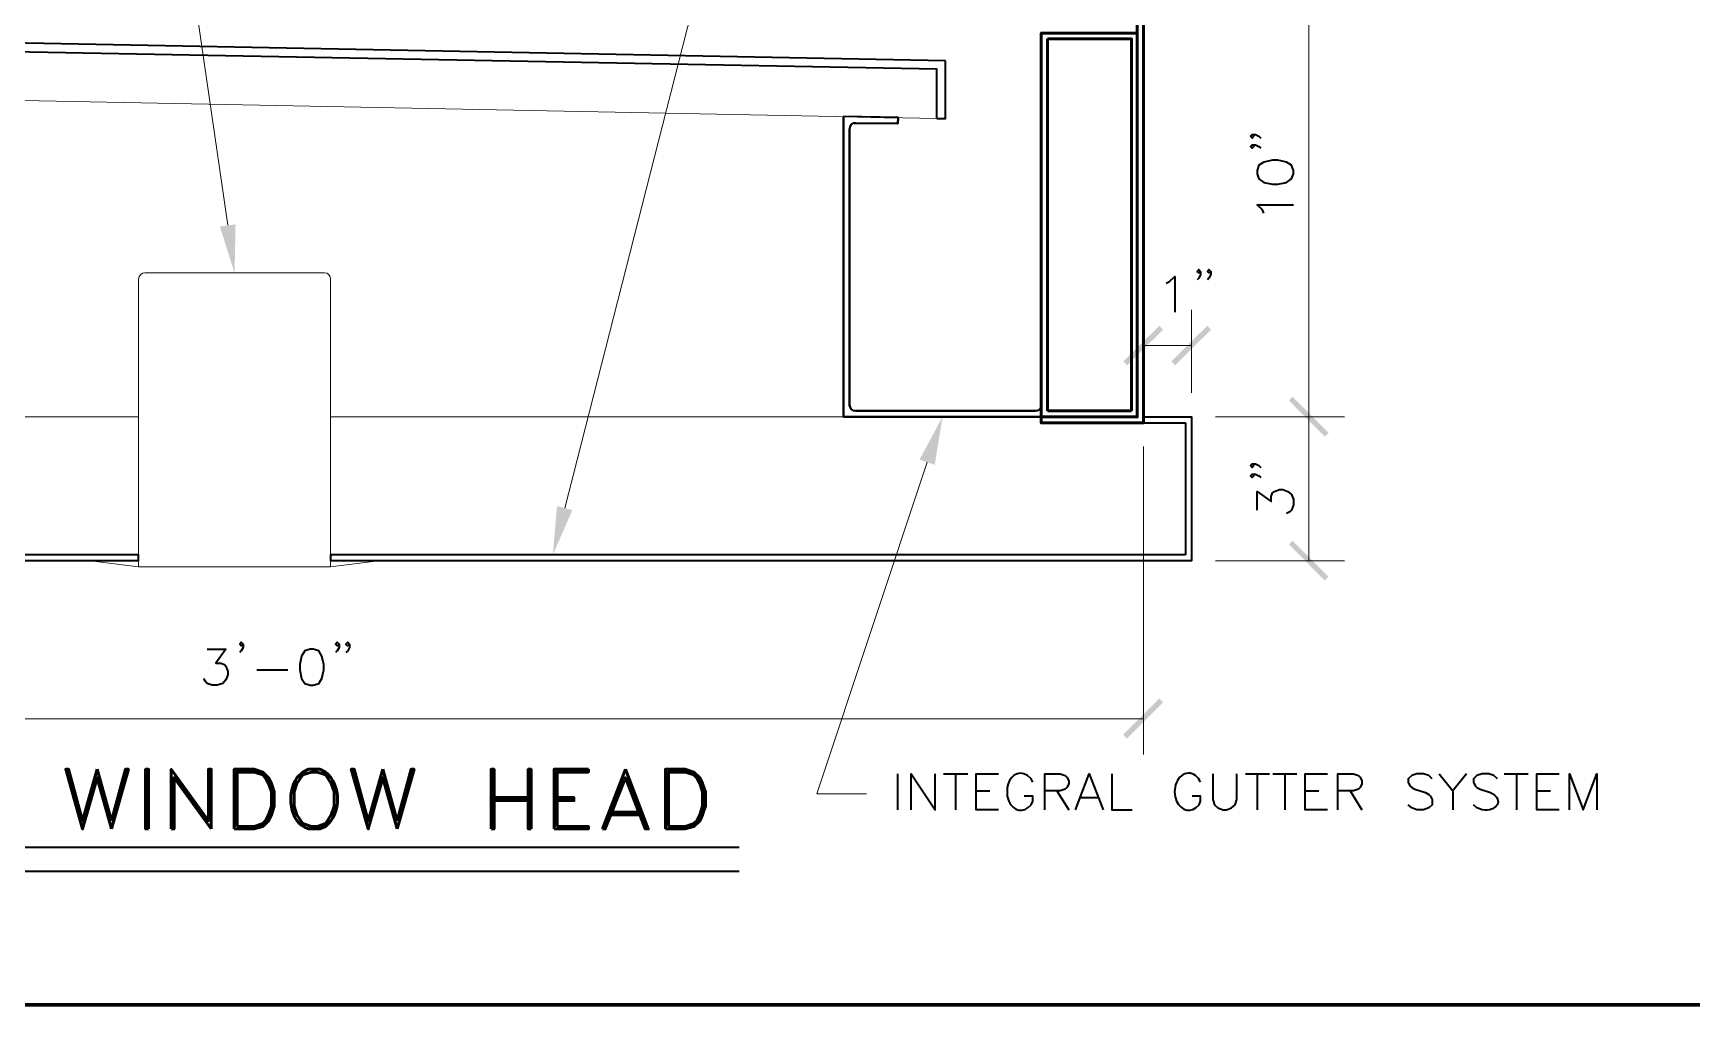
# Model space of a CAD drawing. Header units: inches. Extents: x 5 to 516, y -193 to 129.
# Drawn here: x 87.73 to 93.49, y -169.69 to -166.32 of the extents above; entities that cross this region are included whole.
import ezdxf

# ---------------------------------------------------------------- set-up
doc = ezdxf.new("R2010")
doc.units = ezdxf.units.IN
doc.header["$MEASUREMENT"] = 0
doc.layers.add('PDF8_Geometry', color=7, linetype='Continuous')
doc.layers.add('PDF8_Solid Fills', color=7, linetype='Continuous')

msp = doc.modelspace()

# ---------------------------------------------------------------- hatches: boundary and pattern name
at = {"layer": 'PDF8_Solid Fills', "transparency": 33554559}
for points in [[(91.6521823, -167.3457805), (91.6388489, -167.3324472), (91.5132939, -167.4568922), (91.5266267, -167.470225)], [(92.2266277, -167.7046713), (92.1010716, -167.579114), (92.0888499, -167.592449), (92.2132943, -167.7180046)], [(91.5132934, -168.7535588), (91.5266267, -168.7668921), (91.652184, -168.641336), (91.6388489, -168.6280032)]]:
    msp.add_hatch(color=256, dxfattribs=at).paths.add_polyline_path(points)

# ---------------------------------------------------------------- linework, layer by layer
at = {"layer": 'PDF8_Geometry', "lineweight": 15}
for points in [[(88.4032942, -166.9835595), (87.9121831, -163.6057815), (90.2544055, -163.6057815)], [(89.573293, -167.9668924), (90.5499598, -164.1391144), (91.1888487, -164.1391144)], [(92.1577388, -165.9613361), (92.1577388, -167.649114), (92.1577388, -168.149114)], [(90.8655159, -166.6124476), (85.9232932, -166.5146698)], [(88.0932944, -167.1702253), (88.0932944, -168.1702254), (87.9266277, -168.1491143)], [(88.0932946, -167.1702251), (88.0955169, -167.1624473), (88.0999613, -167.1557806), (88.106628, -167.1502251), (88.1144058, -167.1491139), (88.7388503, -167.1491139)], [(88.7599611, -168.1702254), (88.7599611, -167.1702253), (88.75885, -167.1624476), (88.7544055, -167.1557809), (88.7477389, -167.1502253), (88.73885, -167.1491142)], [(91.5832939, -167.5757814), (91.5832939, -167.2768925)], [(91.7499606, -167.5657806), (91.7499606, -167.2768917)], [(91.5832939, -167.4013361), (91.7499606, -167.4013361)], [(85.8955154, -167.649114), (88.0932934, -167.649114)], [(88.7599611, -167.649114), (90.5421834, -167.649114)], [(91.5832939, -167.7524488), (91.5832939, -168.8224488)], [(90.8321839, -167.8068921), (90.4488505, -168.9591145), (90.6210728, -168.9591145)], [(88.9266278, -168.149114), (88.7599611, -168.1702251), (88.0932944, -168.1702251)], [(91.8332939, -168.149114), (92.2821829, -168.149114)], [(91.5832939, -168.6980032), (85.5621821, -168.6980032), (85.1032931, -168.6980032)]]:
    msp.add_lwpolyline(points, dxfattribs=at)
at = {"layer": 'PDF8_Geometry', "lineweight": 50}
for points in [[(91.5832939, -167.649114), (91.5832939, -167.6702251), (91.2288495, -167.6702251), (91.2288495, -167.649114), (91.5621828, -167.649114), (91.5621828, -166.0024472), (91.0832939, -166.0024472), (91.0832939, -165.9824472), (91.5832939, -165.9824472), (91.5832939, -167.6702251)], [(91.5621825, -167.6280029), (91.5621825, -167.649114), (91.5621825, -166.3157805), (91.2288492, -166.3157805), (91.2288492, -167.649114), (91.5621825, -167.649114)], [(91.2499606, -166.335782), (91.2499606, -167.6280043)], [(91.2499611, -166.335782), (91.5421834, -166.335782), (91.5421834, -167.6280043)], [(91.5421834, -167.6280026), (91.2499611, -167.6280026)], [(87.9988499, -169.081338), (87.9488499, -168.9035602), (87.8988499, -169.081338), (87.839961, -168.8735602), (87.849961, -168.8735602), (87.8988499, -169.0524491), (87.9488499, -168.8735602)], [(87.948849, -168.8735584), (87.998849, -169.0524473)], [(87.9988491, -169.0813362), (88.057738, -168.8735584), (88.047738, -168.8735584), (87.9988491, -169.0524473)], [(88.3455165, -169.0813362), (88.3455165, -168.8735584), (88.3355165, -168.8735584), (88.3355165, -169.0524473), (88.2066276, -168.8735584), (88.2066276, -169.0813362)], [(88.3455172, -169.0813384), (88.2166283, -168.9035606), (88.2166283, -169.0813384), (88.2066283, -169.0813384)], [(88.742183, -168.8835584), (88.7232942, -168.8735584), (88.6832941, -168.8735584), (88.6632941, -168.8835584), (88.6432941, -168.9035584)], [(88.9910714, -169.081338), (88.9410714, -168.9035602), (88.8910714, -169.081338), (88.8321825, -168.8735602), (88.8421825, -168.8735602), (88.8910714, -169.0524491), (88.9410714, -168.8735602)], [(88.9410705, -168.8735584), (88.9910705, -169.0524473)], [(88.9910729, -169.0813362), (89.0499617, -168.8735584), (89.0399617, -168.8735584), (88.9910729, -169.0524473)], [(89.6555156, -168.8735584), (89.5366267, -168.8735584), (89.5366267, -169.0813362)], [(89.6555164, -168.8735592), (89.6555164, -168.8835592), (89.5466275, -168.8835592), (89.5466275, -169.0724481)], [(89.7844046, -168.8735584), (89.7044046, -169.0813362)], [(89.7844046, -168.8735606), (89.8632935, -169.0813384), (89.8532935, -169.0813384), (89.7844046, -168.9035606), (89.7144046, -169.0813384), (89.7044046, -169.0813384)], [(89.3277395, -168.972449), (89.4466284, -168.972449)], [(89.5466275, -168.972449), (89.6055164, -168.972449), (89.6055164, -168.982449), (89.5466275, -168.982449)], [(89.3277395, -168.9824474), (89.4466284, -168.9824474)], [(89.7244048, -169.0324488), (89.8432937, -169.0324488)], [(89.7344055, -169.0224481), (89.8344055, -169.0224481)], [(88.6832941, -169.0813362), (88.7232942, -169.0813362), (88.742183, -169.0724473)], [(89.5466275, -169.0724472), (89.6555164, -169.0724472), (89.6555164, -169.0813361), (89.5366275, -169.0813361)]]:
    msp.add_lwpolyline(points, dxfattribs=at)
at = {"layer": 'PDF8_Geometry', "lineweight": 35}
for points in [[(90.8955158, -166.4124489), (85.8955154, -166.3157823)], [(90.8655159, -166.6124478), (90.8655159, -166.4413367), (85.9232932, -166.3480033)], [(90.8655159, -166.6124476), (90.8955159, -166.6124476), (90.8955159, -166.4124476)], [(90.7310713, -166.6102255), (90.5421824, -166.605781)], [(90.7310725, -166.6102269), (90.7299613, -166.6302269), (90.5844058, -166.6280047), (90.7299613, -166.6302269), (90.7310725, -166.6091158), (90.5421835, -166.6057825)], [(91.9610722, -166.6680032), (91.9666277, -166.6735587), (91.9610722, -166.6802254), (91.9555166, -166.6735587), (91.9610722, -166.6680032), (91.9732944, -166.6680032), (91.9844055, -166.6735587), (91.9910722, -166.6802254)], [(91.9610722, -166.7035595), (91.9666277, -166.7102262), (91.9610722, -166.7157818), (91.9555166, -166.7102262), (91.9610722, -166.7035595), (91.9732944, -166.7035595), (91.9844055, -166.7102262), (91.9910722, -166.7157818)], [(92.0021828, -166.9413367), (91.9966272, -166.9302256), (91.9788494, -166.9124478), (92.104405, -166.9124478)], [(91.662183, -167.1846703), (91.6744052, -167.1791148), (91.692183, -167.161337), (91.692183, -167.2857814)], [(91.7821827, -167.1435597), (91.775516, -167.1491153), (91.7699604, -167.1435597), (91.775516, -167.1368931), (91.7821827, -167.1435597), (91.7821827, -167.1546709), (91.775516, -167.1668931), (91.7699604, -167.1724486)], [(91.817739, -167.1435597), (91.8110724, -167.1491153), (91.8055168, -167.1435597), (91.8110724, -167.1368931), (91.817739, -167.1435597), (91.817739, -167.1546709), (91.8110724, -167.1668931), (91.8055168, -167.1724486)], [(91.5832939, -167.649114), (91.7499606, -167.649114), (91.7499606, -168.149114), (88.7599602, -168.149114)], [(91.2288492, -167.6491143), (91.2288492, -167.6702254), (91.7299603, -167.6702254)], [(91.7299614, -167.6702254), (91.7299614, -168.1291143)], [(91.9610722, -167.8124486), (91.9666277, -167.8180042), (91.9610722, -167.8246708), (91.9555166, -167.8180042), (91.9610722, -167.8124486), (91.9732944, -167.8124486), (91.9844055, -167.8180042), (91.9910722, -167.8246708)], [(91.9610722, -167.848005), (91.9666277, -167.8535605), (91.9610722, -167.8602272), (91.9555166, -167.8535605), (91.9610722, -167.848005), (91.9732944, -167.848005), (91.9844055, -167.8535605), (91.9910722, -167.8602272)], [(91.9788492, -167.9735588), (91.9788492, -167.9080033), (92.026627, -167.9435588), (92.026627, -167.925781), (92.0321826, -167.9135588), (92.0388492, -167.9080033), (92.056627, -167.9013366), (92.0677381, -167.9013366), (92.0855159, -167.9080033), (92.0977381, -167.9191144), (92.1044048, -167.9368921), (92.1044048, -167.9546699), (92.0977381, -167.9735588), (92.0921826, -167.9791144), (92.0799604, -167.9846699)], [(88.0932944, -168.1491148), (88.0932944, -168.1291148), (85.103294, -168.1291148)], [(88.0932944, -168.149114), (85.103294, -168.149114)], [(91.7299614, -168.1291148), (88.7599611, -168.1291148), (88.7599611, -168.1491148)], [(88.3310715, -168.4568917), (88.3966271, -168.4568917), (88.3610715, -168.5046695), (88.3788493, -168.5046695), (88.3910715, -168.5102251), (88.3966271, -168.5157806), (88.4032938, -168.5335584), (88.4032938, -168.5457806), (88.3966271, -168.5635584), (88.385516, -168.5757806), (88.3666271, -168.5813362), (88.3488493, -168.5813362), (88.3310715, -168.5757806), (88.325516, -168.569114), (88.3199604, -168.5580029)], [(88.4566276, -168.4391147), (88.449961, -168.4446702), (88.4444054, -168.4391147), (88.449961, -168.432448), (88.4566276, -168.4391147), (88.4566276, -168.4502258), (88.449961, -168.462448), (88.4444054, -168.4680036)], [(88.789961, -168.4391147), (88.7832943, -168.4446702), (88.7777388, -168.4391147), (88.7832943, -168.432448), (88.789961, -168.4391147), (88.789961, -168.4502258), (88.7832943, -168.462448), (88.7777388, -168.4680036)], [(88.8255151, -168.4391147), (88.8199596, -168.4446702), (88.8132929, -168.4391147), (88.8199596, -168.432448), (88.8255151, -168.4391147), (88.8255151, -168.4502258), (88.8199596, -168.462448), (88.8132929, -168.4680036)], [(88.5044046, -168.5280045), (88.6110713, -168.5280045)], [(90.7288491, -168.8891156), (90.7288491, -169.0146712)], [(90.7766284, -169.0146717), (90.7766284, -168.8891162), (90.8599617, -169.0146717), (90.8599617, -168.8891162)], [(90.8888494, -168.8891156), (90.9732939, -168.8891156)], [(90.9310722, -168.8891156), (90.9310722, -169.0146712)], [(91.0799605, -169.0146717), (91.0021827, -169.0146717), (91.0021827, -168.8891162), (91.0799605, -168.8891162)], [(91.1988493, -168.9191155), (91.1932937, -168.9068933), (91.1810715, -168.8957822)], [(91.241072, -169.0146717), (91.241072, -168.8891162), (91.2944054, -168.8891162), (91.3121832, -168.8957828), (91.3177387, -168.9013384), (91.3244054, -168.9135606), (91.3244054, -168.9246717), (91.3177387, -168.9368939), (91.3121832, -168.9424495), (91.2944054, -168.9491162), (91.241072, -168.9491162)], [(91.3477389, -169.0146717), (91.3955167, -168.8891162), (91.4432945, -169.0146717)], [(91.4732927, -168.8891156), (91.4732927, -169.0146712), (91.5444039, -169.0146712)], [(91.8244054, -168.8891156), (91.8244054, -168.9791156), (91.829961, -168.9968934), (91.8421832, -169.0080045), (91.859961, -169.0146712), (91.8721832, -169.0146712), (91.889961, -169.0080045), (91.9021832, -168.9968934), (91.9077388, -168.9791156), (91.9077388, -168.8891156)], [(91.9377387, -168.8891156), (92.021072, -168.8891156)], [(91.9788492, -168.8891156), (91.9788492, -169.0146712)], [(92.0332949, -168.8891156), (92.1166282, -168.8891156)], [(92.0744054, -168.8891156), (92.0744054, -169.0146712)], [(92.2232937, -169.0146717), (92.1455159, -169.0146717), (92.1455159, -168.8891162), (92.2232937, -168.8891162)], [(92.2588492, -169.0146717), (92.2588492, -168.8891162), (92.3132936, -168.8891162), (92.3310714, -168.8957828), (92.336627, -168.9013384), (92.3421825, -168.9135606), (92.3421825, -168.9246717), (92.336627, -168.9368939), (92.3310714, -168.9424495), (92.3132936, -168.9491162), (92.2588492, -168.9491162)], [(92.5866283, -168.9068927), (92.5744061, -168.8957816), (92.5566283, -168.8891149), (92.533295, -168.8891149), (92.5155172, -168.8957816), (92.503295, -168.9068927), (92.503295, -168.9191149), (92.5088506, -168.9313371), (92.5155172, -168.9368927), (92.5266283, -168.9424482), (92.563295, -168.9546705), (92.5744061, -168.9613371), (92.5810728, -168.9668927), (92.5866283, -168.9791149), (92.5866283, -168.9968927), (92.5744061, -169.0080038), (92.5566283, -169.0146705), (92.533295, -169.0146705), (92.5155172, -169.0080038), (92.503295, -168.9968927)], [(92.6110718, -168.8891156), (92.6577385, -168.9491156), (92.6577385, -169.0146712)], [(92.7055158, -168.8891156), (92.657738, -168.9491156)], [(92.8132948, -168.9068927), (92.8010726, -168.8957816), (92.7832948, -168.8891149), (92.7599615, -168.8891149), (92.7410726, -168.8957816), (92.7299615, -168.9068927), (92.7299615, -168.9191149), (92.7355171, -168.9313371), (92.7410726, -168.9368927), (92.7532948, -168.9424482), (92.7888504, -168.9546705)], [(92.8366284, -168.8891156), (92.9199617, -168.8891156)], [(92.8788489, -168.8891156), (92.8788489, -169.0146712)], [(93.0277394, -169.0146717), (92.9499616, -169.0146717), (92.9499616, -168.8891162), (93.0277394, -168.8891162)], [(93.0632949, -169.0146717), (93.0632949, -168.8891162), (93.1110726, -169.0146717), (93.1588504, -168.8891162), (93.1588504, -169.0146717)], [(91.0021827, -168.9491154), (91.0499605, -168.9491154)], [(91.1099604, -168.9368933), (91.1099604, -168.9668933), (91.1155159, -168.9846711)], [(91.1932937, -168.9968933), (91.1988493, -168.9846711), (91.1988493, -168.9668933), (91.1688493, -168.9668933)], [(91.2821826, -168.9491154), (91.3244048, -169.014671)], [(91.365516, -168.972449), (91.425516, -168.972449)], [(91.7766271, -168.9968933), (91.7821827, -168.9846711), (91.7821827, -168.9668933), (91.7532938, -168.9668933)], [(92.1455159, -168.9491154), (92.1932937, -168.9491154)], [(92.3010719, -168.9491154), (92.3421831, -169.014671)], [(92.9499616, -168.9491154), (92.9977394, -168.9491154)], [(92.7599615, -169.0146705), (92.7410726, -169.0080038), (92.7299615, -168.9968927)], [(84.0132928, -169.1446698), (90.1788489, -169.1446698)], [(84.0132928, -169.2280032), (90.1788489, -169.2280032)]]:
    msp.add_lwpolyline(points, dxfattribs=at)
for points in [[(90.5421824, -166.6057806), (90.5421824, -167.649114), (91.2288492, -167.649114), (90.5421824, -167.649114)], [(90.5621816, -166.6491136), (90.5644038, -166.6402247), (90.5688482, -166.6335581), (90.5755149, -166.6291136), (90.5844038, -166.6280025), (90.5755149, -166.6291136), (90.5688482, -166.6335581), (90.5644038, -166.6402247)], [(90.5621825, -166.6491145), (90.5621825, -167.6080034), (90.5644047, -167.6157812), (90.5688491, -167.6224479), (90.5755158, -167.6268923), (90.5832936, -167.6280034), (90.5755158, -167.6268923), (90.5688491, -167.6224479), (90.5644047, -167.6157812), (90.5621825, -167.6080034)], [(91.9788492, -166.8046699), (91.9844048, -166.8224477), (92.0021826, -166.8346699), (92.0321826, -166.8402255), (92.0499604, -166.8402255), (92.0799604, -166.8346699), (92.0977381, -166.8224477), (92.1044048, -166.8046699), (92.1044048, -166.7935588), (92.0977381, -166.7746699), (92.0799604, -166.7635588), (92.0499604, -166.7568921), (92.0321826, -166.7568921), (92.0021826, -166.7635588), (91.9844048, -166.7746699), (91.9788492, -166.7935588)], [(91.22885, -167.649114), (90.5421833, -167.649114)], [(91.2288495, -167.6080026), (91.2277383, -167.6157804), (91.2232939, -167.622447), (91.2166273, -167.6268915), (91.2088494, -167.6280026), (90.5832938, -167.6280026), (91.2088494, -167.6280026), (91.2166273, -167.6268915), (91.2232939, -167.622447), (91.2277383, -167.6157804)], [(88.6888506, -168.4568917), (88.6710728, -168.4624473), (88.6588506, -168.4802251), (88.653295, -168.5102251), (88.653295, -168.5280029), (88.6588506, -168.5580029), (88.6710728, -168.5757806), (88.6888506, -168.5813362), (88.6999617, -168.5813362), (88.7188506, -168.5757806), (88.7299617, -168.5580029), (88.7366284, -168.5280029), (88.7366284, -168.5102251), (88.7299617, -168.4802251), (88.7188506, -168.4624473), (88.6999617, -168.4568917)]]:
    msp.add_lwpolyline(points, close=True, dxfattribs=at)
at = {"layer": 'PDF8_Geometry', "lineweight": 15}
msp.add_lwpolyline([(92.2821829, -167.649114), (91.8332939, -167.649114)], close=True, dxfattribs=at)
at = {"layer": 'PDF8_Geometry', "lineweight": 50}
for points in [[(88.1277378, -169.0813362), (88.1277378, -168.8735584), (88.1177378, -168.8735584), (88.1177378, -169.0813362)], [(88.4255155, -169.0813362), (88.4944044, -169.0813362), (88.5244044, -169.0724473), (88.5444044, -169.0524473), (88.5544044, -169.0324473), (88.5644044, -169.0024473), (88.5644044, -168.9524473), (88.5544044, -168.9235584), (88.5444044, -168.9035584), (88.5244044, -168.8835584), (88.4944044, -168.8735584), (88.4255155, -168.8735584)], [(88.4355163, -169.0724481), (88.4944052, -169.0724481), (88.5244052, -169.0624481), (88.5344052, -169.0524481), (88.5444052, -169.0324481), (88.5544052, -169.0024481), (88.5544052, -168.9524481), (88.5444052, -168.9235592), (88.5344052, -168.9035592), (88.5244052, -168.8935592), (88.4944052, -168.8835592), (88.4355163, -168.8835592)], [(88.6932949, -168.8835592), (88.6632949, -168.8935592), (88.6432949, -168.9235592), (88.6332949, -168.9524481), (88.6332949, -169.0024481), (88.6432949, -169.0324481), (88.6632949, -169.0624481), (88.6932949, -169.0724481), (88.7132949, -169.0724481), (88.7421838, -169.0624481), (88.7621838, -169.0324481), (88.7721838, -169.0024481), (88.7721838, -168.9524481), (88.7621838, -168.9235592), (88.7421838, -168.8935592), (88.7132949, -168.8835592)], [(89.3177388, -169.081338), (89.3177388, -168.8735602), (89.3277388, -168.8735602), (89.3277388, -169.081338)], [(89.4566277, -169.0813362), (89.4566277, -168.8735584), (89.4466277, -168.8735584), (89.4466277, -169.0813362)], [(89.9232935, -169.0813362), (89.9921824, -169.0813362), (90.0221824, -169.0724473), (90.0421824, -169.0524473), (90.0521824, -169.0324473), (90.0621824, -169.0024473), (90.0621824, -168.9524473), (90.0521824, -168.9235584), (90.0421824, -168.9035584), (90.0221824, -168.8835584), (89.9921824, -168.8735584), (89.9232935, -168.8735584)], [(89.9332942, -169.0724481), (89.9921831, -169.0724481), (90.0221831, -169.0624481), (90.0321831, -169.0524481), (90.0421831, -169.0324481), (90.0521831, -169.0024481), (90.0521831, -168.9524481), (90.0421831, -168.9235592), (90.0321831, -168.9035592), (90.0221831, -168.8935592), (89.9921831, -168.8835592), (89.9332942, -168.8835592)]]:
    msp.add_lwpolyline(points, close=True, dxfattribs=at)
at = {"layer": 'PDF8_Geometry', "lineweight": 60}
msp.add_lwpolyline([(113.9132959, -169.6924491), (71.5799591, -169.6924491), (113.9132959, -169.6924491)], dxfattribs=at)
at = {"layer": 'PDF8_Geometry', "lineweight": 35}
msp.add_ellipse((91.7404011, -168.9516362), major_axis=(-0.000175, 0.0643468), ratio=0.753107475, start_param=5.240139694, end_param=8.391017127, dxfattribs=at)
at = {"layer": 'PDF8_Geometry', "lineweight": 50}
for points in [[(88.6432941, -168.9035584), (88.6061645, -168.9553918), (88.6154423, -169.0602066), (88.6832941, -169.0813362)], [(88.742183, -169.0724473), (88.798183, -169.0284659), (88.7983867, -168.9275029), (88.742183, -168.8835584)]]:
    msp.add_open_spline(points, degree=3, dxfattribs=at)
at = {"layer": 'PDF8_Geometry', "lineweight": 35}
for points in [[(91.1810715, -168.8957822), (91.1476641, -168.8712081), (91.11509, -168.9033192), (91.1099604, -168.9368933)], [(92.7888504, -168.9546705), (92.8398504, -168.980189), (92.8097393, -169.0229668), (92.7599615, -169.0146705)], [(91.1155159, -168.9846711), (91.1312567, -169.0202267), (91.1668308, -169.0282822), (91.1932937, -168.9968933)], [(91.6988493, -168.9846711), (91.7151641, -169.0192081), (91.7499789, -169.0292637), (91.7766271, -168.9968933)]]:
    msp.add_open_spline(points, degree=3, dxfattribs=at)
at = {"layer": 'PDF8_Solid Fills', "lineweight": 50, "transparency": 33554559}
for points in [[(88.4299598, -166.9802251), (88.4266265, -167.149114), (88.3755154, -166.9880029)], [(91.6799601, -167.4568917), (91.6932934, -167.470225), (91.8055156, -167.3324472)], [(91.6932951, -167.4702267), (91.8055173, -167.3324489), (91.8188507, -167.3457823)], [(90.8055161, -167.7980036), (90.8855161, -167.6491147), (90.8588494, -167.8157814)], [(89.5999609, -167.9735588), (89.5321831, -168.1280033), (89.5466276, -167.9591144)], [(92.101071, -168.0791157), (92.0888488, -168.0924491), (92.2266266, -168.2046713)], [(92.0888504, -168.0924485), (92.2266282, -168.2046708), (92.2132949, -168.2180041)]]:
    msp.add_solid(points, dxfattribs=at)

doc.saveas('drawing.dxf')
